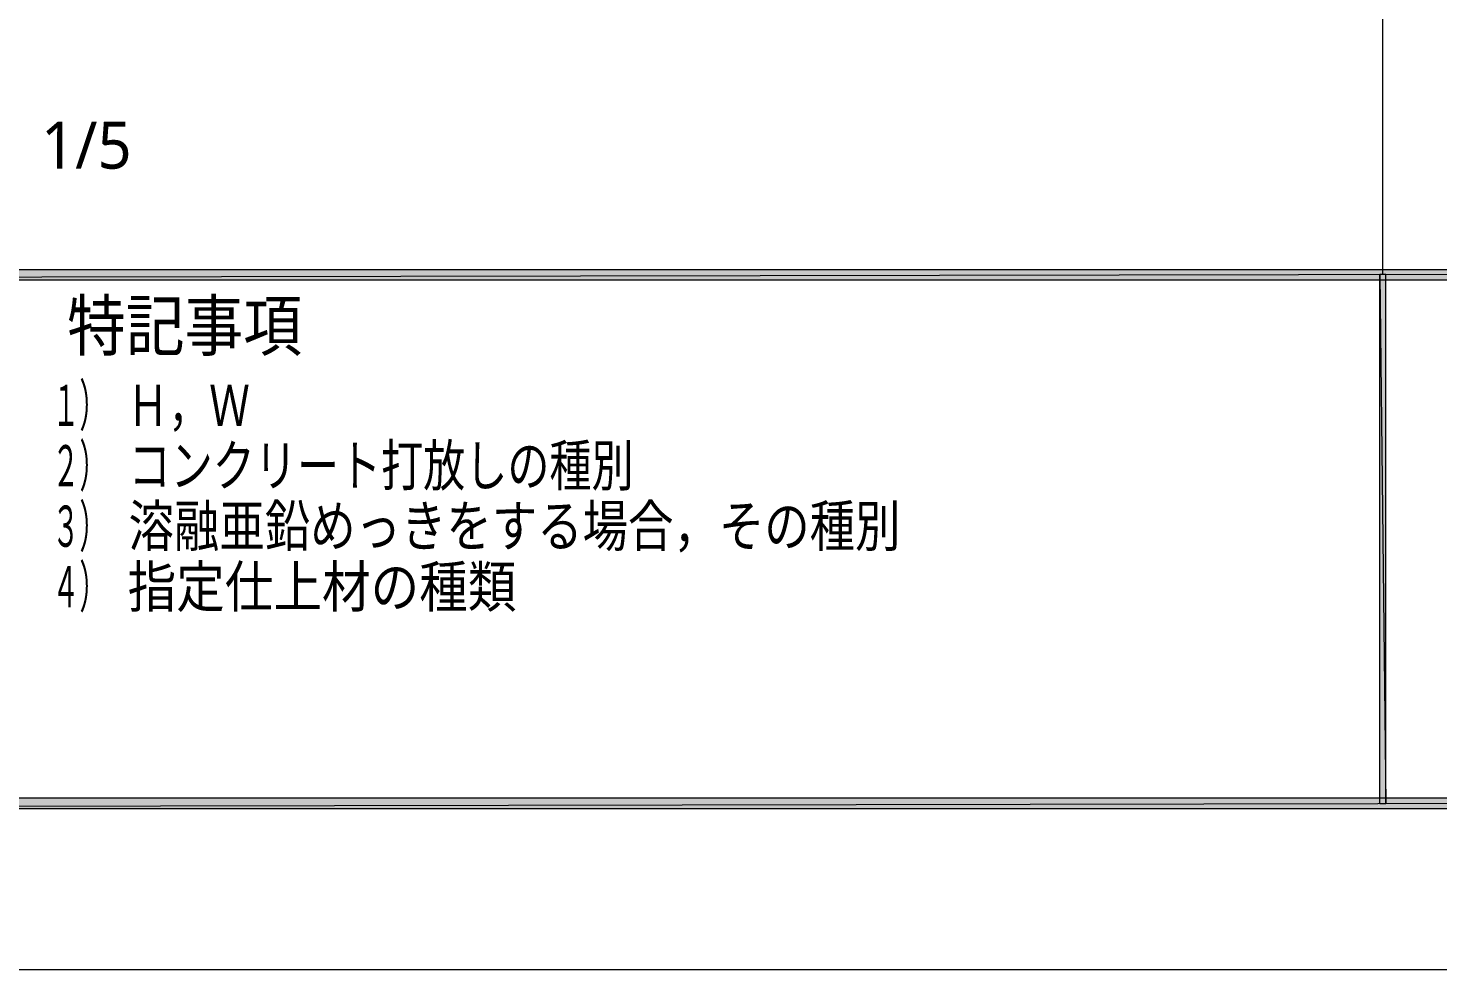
# Model space of a CAD drawing. Header units: millimetres. Extents: x 0 to 420, y 0 to 297.
# Drawn here: x 120.6 to 213.8, y 0 to 62.3 of the extents above; entities that cross this region are included whole.
import ezdxf
from ezdxf.enums import TextEntityAlignment as Align

# ---------------------------------------------------------------- set-up
doc = ezdxf.new("R2010")
doc.units = ezdxf.units.MM
doc.styles.add('kst32b', font='NotoSansJP-Variable.ttf')

msp = doc.modelspace()

# ---------------------------------------------------------------- hatches: boundary and pattern name
h = msp.add_hatch(color=7)
h.paths.add_polyline_path([(393.827, 11.345), (394.525, 10.647), (393.827, 45.635), (393.827, 11.345)])
h.paths.add_polyline_path([(394.525, 10.647), (393.827, 45.635), (394.525, 46.334), (394.525, 10.647)])
h.paths.add_polyline_path([(393.827, 45.635), (394.525, 46.334), (26.522, 45.635), (393.827, 45.635)])
h.paths.add_polyline_path([(394.525, 46.334), (26.522, 45.635), (25.823, 46.334), (394.525, 46.334)])
h.paths.add_polyline_path([(26.522, 45.635), (25.823, 46.334), (26.522, 11.345), (26.522, 45.635)])
h.paths.add_polyline_path([(25.823, 46.334), (26.522, 11.345), (25.823, 10.647), (25.823, 46.334)])
h.paths.add_polyline_path([(26.522, 11.345), (25.823, 10.647), (393.827, 11.345), (26.522, 11.345)])
h.paths.add_polyline_path([(25.823, 10.647), (393.827, 11.345), (394.525, 10.647), (25.823, 10.647)])
h = msp.add_hatch(color=7)
h.paths.add_polyline_path([(210.376, 45.995), (209.973, 45.995), (210.376, 10.986), (210.376, 45.995)])
h.paths.add_polyline_path([(209.973, 45.995), (210.376, 10.986), (209.973, 10.986), (209.973, 45.995)])

# ---------------------------------------------------------------- linework, layer by layer
at = {"lineweight": 13}
msp.add_lwpolyline([(0.191, 0), (0.191, 296.968), (420.158, 296.968), (420.158, 0)], close=True, dxfattribs=at)
msp.add_lwpolyline([(210.164, 45.995), (210.164, 285.983)], dxfattribs=at)
at = {"lineweight": 0}
for points in [[(394.525, 46.334), (26.522, 45.635), (25.823, 46.334)], [(393.827, 45.635), (394.525, 46.334), (26.522, 45.635)], [(210.376, 45.995), (209.973, 45.995), (210.376, 10.986)], [(209.973, 45.995), (210.376, 10.986), (209.973, 10.986)], [(26.522, 11.345), (25.823, 10.647), (393.827, 11.345)], [(25.823, 10.647), (393.827, 11.345), (394.525, 10.647)]]:
    msp.add_lwpolyline(points, close=True, dxfattribs=at)

# ---------------------------------------------------------------- texts
at = {"style": 'kst32b'}
for s, height, p, p2 in [('かんぬき取合い  1/5', 3.1187, (90.403, 53.001), (127.437, 53.001)), ('特記事項', 3.2734, (123.169, 40.979), (138.691, 40.979)), ('１）', 2.7278, (122.174, 35.983), (125.799, 35.983)), ('Ｈ，Ｗ', 2.7278, (127.169, 35.983), (135.254, 35.983)), ('２）', 2.7278, (122.174, 31.983), (125.799, 31.983)), ('コンクリート打放しの種別', 2.72782, (127.233, 32.004), (160.628, 32.004)), ('３）', 2.7278, (122.174, 27.982), (125.799, 27.982)), ('溶融亜鉛めっきをする場合，その種別', 2.72782, (127.233, 28.004), (178.274, 28.004)), ('４）', 2.7278, (122.174, 23.982), (125.799, 23.982)), ('指定仕上材の種類', 2.7278, (127.169, 23.982), (152.874, 23.982))]:
    msp.add_text(s, height=height, dxfattribs=at).set_placement(p, p2, align=Align.FIT)

doc.saveas('drawing.dxf')
